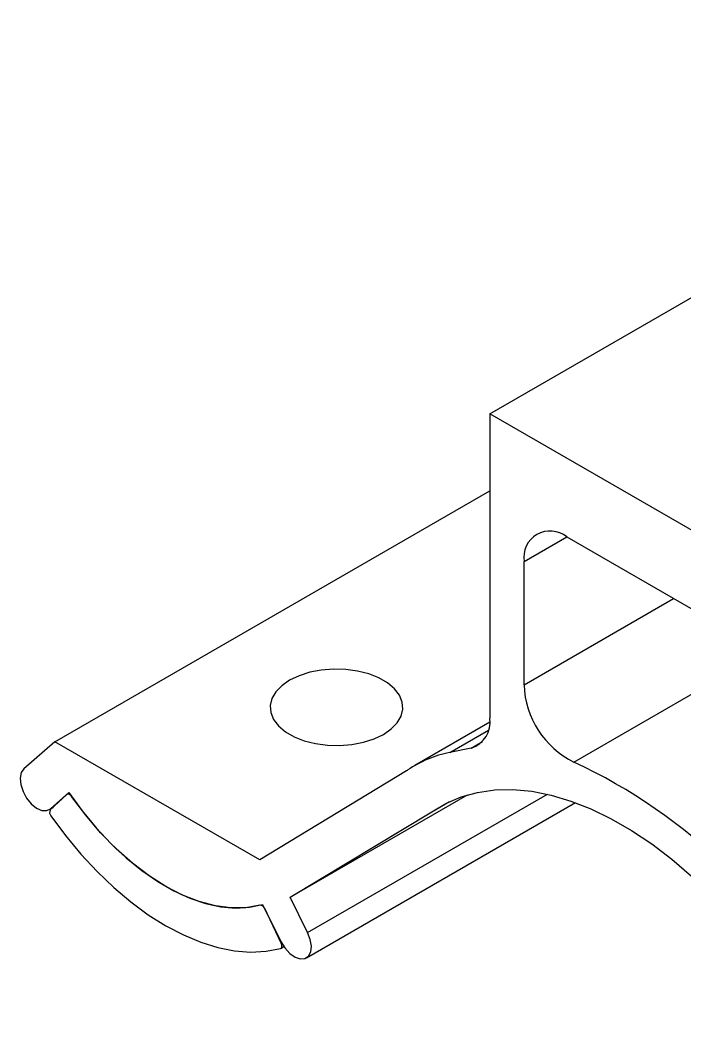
# Model space of a CAD drawing. Header units: inches. Extents: x -2.63 to 1.28, y -1.82 to 1.22.
# Drawn here: x -2.63 to -1.253, y -0.88 to 1.216 of the extents above; entities that cross this region are included whole.
import ezdxf

# ---------------------------------------------------------------- set-up
doc = ezdxf.new("R2010")
doc.units = ezdxf.units.IN
doc.header["$MEASUREMENT"] = 0

msp = doc.modelspace()

# ---------------------------------------------------------------- linework, layer by layer
at = {"color": 7, "linetype": 'Continuous', "lineweight": 25}
for p, q in [((-1.6562, 0.3999), (-0.242, 1.2163)), ((-1.4826, -0.3222), (-0.0684, 0.4942)), ((-1.6562, 0.3999), (-1.6562, -0.2311)), ((-1.1118, 0.0855), (-1.6562, 0.3999)), ((-2.5579, -0.28), (-1.6562, 0.2406)), ((-1.4971, 0.1447), (-1.1118, -0.0778)), ((-1.5855, -0.1621), (-1.5855, 0.0937)), ((-1.6566, -0.2398), (-1.812, -0.3295)), ((-2.5579, -0.28), (-2.622, -0.3362)), ((-2.1334, -0.525), (-2.5579, -0.28)), ((-1.695, -0.2932), (-1.7397, -0.3023)), ((-1.8294, -0.3406), (-2.1334, -0.525)), ((-2.5329, -0.3896), (-2.5673, -0.4216)), ((-2.5666, -0.4189), (-2.5287, -0.3856)), ((-2.528, -0.3867), (-2.5323, -0.3891)), ((-2.07, -0.6024), (-1.7026, -0.3903)), ((-2.5693, -0.4209), (-2.562, -0.4167)), ((-2.0367, -0.7284), (-1.479, -0.4064)), ((-1.777, -0.4257), (-1.74, -0.4043)), ((-2.07, -0.6024), (-1.777, -0.4257)), ((-2.034, -0.6757), (-2.07, -0.6024)), ((-2.1273, -0.6173), (-2.0893, -0.6945)), ((-2.0886, -0.6979), (-2.123, -0.6262)), ((-2.0892, -0.7083), (-2.0833, -0.7049))]:
    msp.add_line(p, q, dxfattribs=at)
at = {"color": 8, "linetype": 'Continuous', "lineweight": 25}
for p, q in [((-1.5855, 0.0937), (-1.4971, 0.1447)), ((-1.5855, -0.1621), (-1.2756, 0.0168)), ((-1.7397, -0.3023), (-1.6593, -0.2559)), ((-1.695, -0.2932), (-1.6714, -0.2795)), ((-2.034, -0.6757), (-1.5373, -0.389)), ((-2.5666, -0.4189), (-2.5609, -0.4157)), ((-2.123, -0.6262), (-2.123, -0.6262)), ((-2.0886, -0.6979), (-2.0878, -0.6975))]:
    msp.add_line(p, q, dxfattribs=at)
at = {"color": 7, "linetype": 'Continuous', "lineweight": 25, "flags": 128}
for points in [[(-2.0714, -0.1526), (-2.0876, -0.1639), (-2.1, -0.1767), (-2.108, -0.1906), (-2.1115, -0.2051), (-2.1104, -0.2197), (-2.1045, -0.2339), (-2.0943, -0.2473), (-2.08, -0.2594), (-2.062, -0.2698), (-2.0411, -0.2781), (-2.0179, -0.284), (-1.9932, -0.2873), (-1.9678, -0.288), (-1.9427, -0.286), (-1.9186, -0.2813), (-1.8965, -0.2742), (-1.8769, -0.2649), (-1.8607, -0.2536), (-1.8484, -0.2408), (-1.8403, -0.2269), (-1.8368, -0.2124), (-1.838, -0.1978), (-1.8438, -0.1835), (-1.854, -0.1701), (-1.8684, -0.158), (-1.8863, -0.1477), (-1.9073, -0.1394), (-1.9305, -0.1335), (-1.9552, -0.1301), (-1.9805, -0.1294), (-2.0057, -0.1315), (-2.0297, -0.1361), (-2.0519, -0.1432), (-2.0714, -0.1526)], [(-2.622, -0.3362), (-2.6274, -0.3442), (-2.6296, -0.3554), (-2.6284, -0.3689), (-2.6238, -0.3831), (-2.6163, -0.3969), (-2.6067, -0.4087), (-2.5958, -0.4175), (-2.5848, -0.4224), (-2.5748, -0.4229), (-2.5666, -0.4189)], [(-2.5231, -0.3936), (-2.5243, -0.3922), (-2.5256, -0.3909), (-2.5269, -0.3899), (-2.5283, -0.3891), (-2.5296, -0.3888), (-2.5309, -0.3887), (-2.532, -0.389), (-2.5329, -0.3896)], [(-2.5287, -0.3856), (-2.5013, -0.4232), (-2.4723, -0.4584), (-2.4417, -0.491), (-2.4101, -0.5207), (-2.3776, -0.5471), (-2.3446, -0.57), (-2.3114, -0.5891), (-2.2784, -0.6044), (-2.2459, -0.6155), (-2.2142, -0.6224), (-2.1837, -0.625), (-2.1546, -0.6233), (-2.1273, -0.6173)], [(-2.1328, -0.6189), (-2.1619, -0.6242), (-2.1929, -0.6246), (-2.2253, -0.6204), (-2.2589, -0.6115), (-2.2932, -0.598), (-2.328, -0.5801), (-2.3627, -0.5579), (-2.3971, -0.5317), (-2.4306, -0.5019), (-2.4631, -0.4687), (-2.494, -0.4324), (-2.5231, -0.3936)], [(-1.777, -0.4257), (-1.7475, -0.408), (-1.7157, -0.3944), (-1.6818, -0.3851), (-1.646, -0.3801), (-1.6086, -0.3793), (-1.5697, -0.3829), (-1.5297, -0.3908), (-1.4887, -0.403), (-1.4471, -0.4193), (-1.4051, -0.4397), (-1.3629, -0.464), (-1.3209, -0.4921), (-1.2793, -0.5239), (-1.2383, -0.559), (-1.1983, -0.5973), (-1.1594, -0.6386), (-1.122, -0.6826), (-1.0862, -0.7289), (-1.0523, -0.7774), (-1.0205, -0.8277), (-0.9909, -0.8795)], [(-2.5659, -0.434), (-2.5357, -0.4748), (-2.5037, -0.5133), (-2.4704, -0.5493), (-2.4358, -0.5824), (-2.4004, -0.6123), (-2.3643, -0.6388), (-2.328, -0.6617), (-2.2916, -0.6808), (-2.2556, -0.6959), (-2.2201, -0.7069), (-2.1856, -0.7137), (-2.1522, -0.7163), (-2.1203, -0.7146), (-2.0901, -0.7087)], [(-2.0893, -0.6945), (-2.0812, -0.7078), (-2.0711, -0.7189), (-2.0601, -0.7267), (-2.0493, -0.7305), (-2.0397, -0.7297), (-2.0322, -0.7246), (-2.0276, -0.7157), (-2.0263, -0.7037), (-2.0285, -0.6899), (-2.034, -0.6757)], [(-2.0901, -0.7087), (-2.089, -0.7082), (-2.0882, -0.7074), (-2.0876, -0.7062), (-2.0872, -0.7049), (-2.0872, -0.7033), (-2.0874, -0.7016), (-2.0879, -0.6998), (-2.0886, -0.6979)]]:
    msp.add_lwpolyline(points, dxfattribs=at)
at = {"color": 7, "linetype": 'Continuous', "lineweight": 25}
for centre, radius, start, end in [((-1.5316, 0.1024), 0.0546, 50.7967, 189.214), ((-1.4003, -0.1562), 0.1853, 181.8321, 243.6296), ((-1.7122, -0.2393), 0.0566, 287.6467, 8.3389), ((-1.6927, -0.5366), 0.239, 101.3442, 124.0138), ((-1.965, -1.359), 1.1436, 26.1538, 65.0489), ((-1.6663, -0.5745), 0.2851, 124.1427, 124.8954), ((-2.5583, -0.4268), 0.0104, 149.9534, 223.1191), ((-2.133, -0.6294), 0.0105, 17.8461, 88.9535)]:
    msp.add_arc(centre, radius, start, end, dxfattribs=at)

doc.saveas('drawing.dxf')
